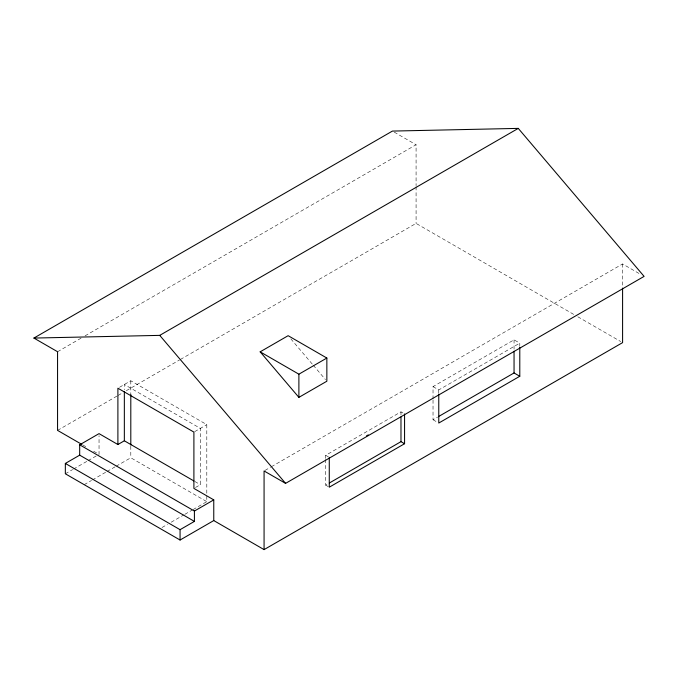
<?xml version="1.0" encoding="UTF-8"?>
<svg xmlns="http://www.w3.org/2000/svg" width="678" height="678" viewBox="0 0 678 678"><rect width="100%" height="100%" fill="white"/><g stroke="black" fill="none" stroke-linecap="round" stroke-linejoin="round"><path stroke-width="0.51" stroke-dasharray="3.39 2.54" d="M57.562 351.729L81.402 337.966M85.072 335.847L416.08 144.745L416.08 185.645M119.506 387.291L130.803 380.765L206.807 424.648L206.807 494.262M57.562 430.386L117.167 395.977M118.082 395.444L122.667 392.799M126.328 390.681L179.517 359.976M180.433 359.45L416.08 223.401L574.164 314.66M65.342 473.786L72.622 469.583M73.538 469.057L87.199 461.167M88.106 460.642L96.31 455.913M84.191 484.677L91.505 480.456M92.42 479.931L106.124 472.015M107.039 471.49L115.268 466.735M116.175 466.21L130.803 457.769L206.807 501.652L206.807 495.321M194.705 431.632L206.807 424.648M195.518 487.474L200.357 484.677L200.357 428.377L124.345 384.494L124.345 389.706M162.025 527.501L167.508 524.34M171.17 522.23L183.958 514.839M184.874 514.314L192.188 510.093M193.103 509.568L206.807 501.652M264.988 470.43L270.488 467.252M271.403 466.718L622.59 263.962L640.515 274.319M433.03 399.037L433.03 386.613L514.051 339.839L519.789 343.144L519.789 346.255M325.686 458.404L325.686 455.319L400.978 411.851L403.664 413.402M433.03 386.613L438.768 389.926L519.789 343.144M433.03 400.071L433.03 419.733L437.581 417.106M325.686 459.43L325.686 485.126L328.406 483.558M394.24 132.134L416.08 144.745M577.817 316.77L620.76 341.568M433.03 419.733L437.124 422.097M325.686 455.319L328.381 456.87M325.686 485.126L328.381 486.677M194.857 481.507L200.357 484.677M82.809 444.963L87.318 447.565M93.632 451.209L99.039 454.336L99.039 435.7M290.845 338.881L312.583 364.45M313.27 365.247L325.491 379.629M622.59 263.962L622.59 287.04M514.051 339.839L514.051 349.153M438.768 389.926L438.768 393.028M416.08 186.687L416.08 223.401M400.978 411.851L400.978 414.936M130.803 380.765L130.803 394.477M130.803 446.166L130.803 457.769"/><path stroke-width="1.02" d="M81.911 444.446L57.562 430.386L57.562 351.729L33.9 338.068L392.418 131.083L518.263 128.388L644.1 276.387L285.582 483.372L264.073 470.956L264.073 549.612L213.765 520.568L180.068 540.027L65.342 473.786L65.342 463.438L79.682 455.158L194.408 521.399L194.408 511.051L79.682 444.81L79.682 455.158M33.9 338.068L159.737 335.373L518.263 128.388M79.682 444.81L99.039 433.632L117.896 444.522L124.345 440.793L193.942 480.973M260.166 351.831L288.133 335.686L326.855 358.043L326.855 381.222L298.888 397.367L260.166 351.831L298.888 374.188L326.855 358.043M194.408 511.051L213.765 499.872L213.765 520.568M65.342 463.438L180.068 529.679L194.408 521.399M366.467 435.92L368.281 434.869M438.488 416.58L514.051 372.951L519.789 376.265L519.789 347.289M329.313 483.033L400.978 441.658L404.563 443.726L404.563 413.919M519.789 376.265L438.768 423.047L438.768 394.071M404.563 443.726L329.271 487.194L329.271 457.387M264.073 549.612L622.59 342.627L622.59 288.091M213.765 499.872L193.9 488.406L193.9 432.098L117.896 388.214L117.896 444.522M159.737 335.373L285.582 483.372M514.051 351.221L514.051 372.951M400.978 416.987L400.978 441.658M298.888 374.188L298.888 397.367M180.068 529.679L180.068 540.027M130.803 394.477L130.803 445.107M124.345 391.791L124.345 440.793"/></g></svg>
